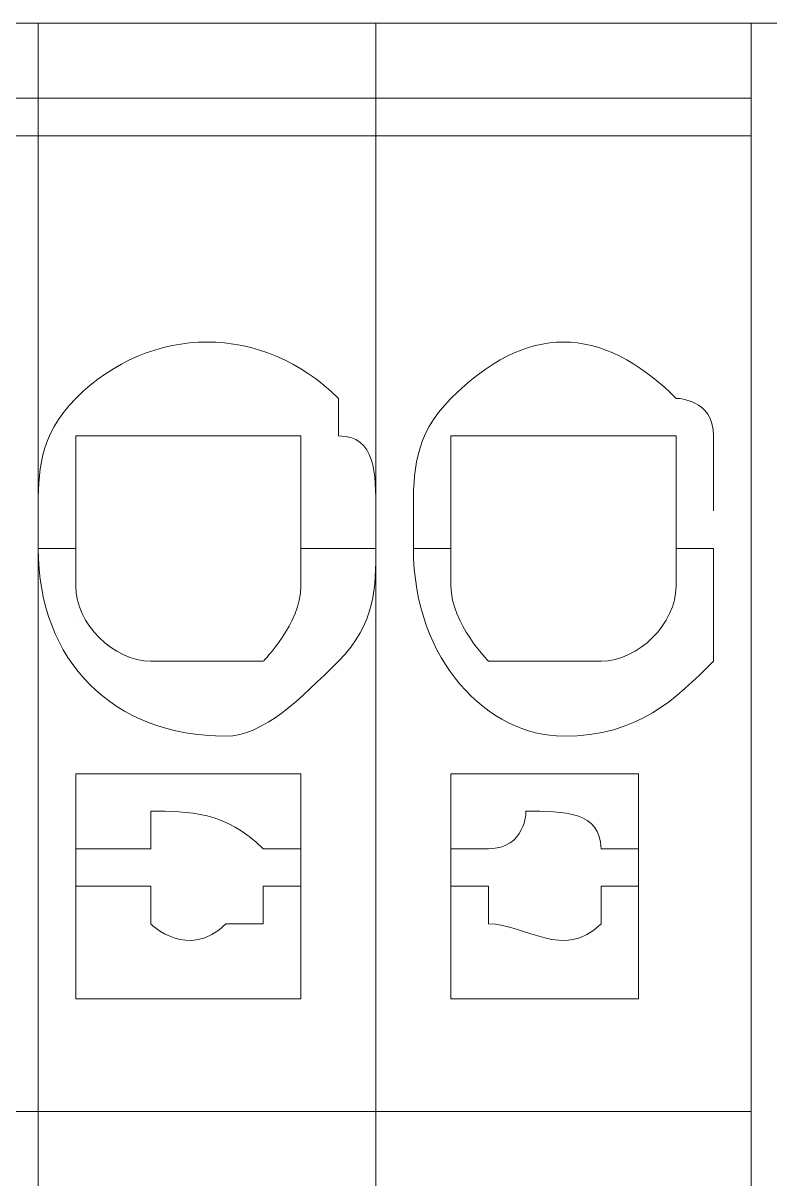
# Model space of a CAD drawing. Header units: millimetres. Extents: x 1004 to 59588, y 686 to 38112.
# Drawn here: x 28165.81 to 28177.52, y 7803.96 to 7822.08 of the extents above; entities that cross this region are included whole.
import ezdxf

# ---------------------------------------------------------------- set-up
doc = ezdxf.new("R2010")
doc.units = ezdxf.units.MM
doc.layers.add('PDF10_Geometry', color=7, linetype='Continuous')

msp = doc.modelspace()

# ---------------------------------------------------------------- linework, layer by layer
at = {"layer": 'PDF10_Geometry', "lineweight": 0}
for points in [[(28154.281, 7768.549), (28160.164, 7768.549), (28166.046, 7768.549), (28171.34, 7768.549), (28177.222, 7768.549), (28177.811, 7768.549), (28177.811, 7822.078), (28177.811, 7769.137), (28186.634, 7769.137), (28186.634, 7822.078), (28177.811, 7822.078), (28177.222, 7822.078), (28171.34, 7822.078), (28166.046, 7822.078), (28160.164, 7822.078), (28154.281, 7822.078)], [(28177.222, 7822.078), (28177.222, 7768.549)], [(28154.281, 7820.901), (28160.164, 7820.901), (28166.046, 7820.901), (28171.34, 7820.901), (28177.222, 7820.901)], [(28154.281, 7820.313), (28160.164, 7820.313), (28166.046, 7820.313), (28171.34, 7820.313), (28177.222, 7820.313)], [(28166.634, 7816.196), (28166.634, 7816.196)], [(28172.517, 7816.196), (28172.517, 7816.196)], [(28166.634, 7813.254), (28166.634, 7815.607), (28170.164, 7815.607), (28170.164, 7813.843)], [(28172.517, 7813.254), (28172.517, 7815.607), (28176.046, 7815.607), (28176.046, 7813.843)], [(28166.046, 7814.431), (28166.046, 7813.843), (28166.634, 7813.843)], [(28171.928, 7814.431), (28171.928, 7813.843), (28172.517, 7813.843)], [(28170.164, 7813.254), (28170.164, 7813.843), (28171.34, 7813.843)], [(28176.046, 7813.254), (28176.046, 7813.843), (28176.634, 7813.843)], [(28166.634, 7812.666), (28166.634, 7812.666)], [(28172.517, 7812.666), (28172.517, 7812.666)], [(28167.811, 7812.078), (28169.575, 7812.078)], [(28167.811, 7812.078), (28167.811, 7812.078)], [(28173.105, 7812.078), (28174.869, 7812.078)], [(28173.105, 7812.078), (28173.105, 7812.078)], [(28166.634, 7809.137), (28167.811, 7809.137), (28167.811, 7809.725)], [(28167.811, 7809.137), (28167.811, 7809.137)], [(28167.811, 7809.137), (28167.811, 7809.137)], [(28167.811, 7809.137), (28167.811, 7809.137)], [(28167.811, 7809.137), (28167.811, 7809.137)], [(28167.811, 7809.137), (28167.811, 7809.137)], [(28167.811, 7809.137), (28167.811, 7809.137)], [(28167.811, 7809.137), (28167.811, 7809.137)], [(28167.811, 7809.137), (28167.811, 7809.137)], [(28167.811, 7809.137), (28167.811, 7809.137)], [(28167.811, 7809.137), (28167.811, 7809.137)], [(28167.811, 7809.137), (28167.811, 7809.137)], [(28167.811, 7809.137), (28167.811, 7809.137)], [(28167.811, 7809.137), (28167.811, 7809.137)], [(28167.811, 7809.137), (28167.811, 7809.137)], [(28167.811, 7809.137), (28167.811, 7809.137)], [(28167.811, 7809.137), (28167.811, 7809.137)], [(28167.811, 7809.137), (28167.811, 7809.137)], [(28167.811, 7809.137), (28167.811, 7809.137)], [(28167.811, 7809.137), (28167.811, 7809.137)], [(28167.811, 7809.137), (28167.811, 7809.137)], [(28167.811, 7809.137), (28167.811, 7809.137)], [(28167.811, 7809.137), (28167.811, 7809.137)], [(28167.811, 7809.137), (28167.811, 7809.137)], [(28167.811, 7809.137), (28167.811, 7809.137)], [(28167.811, 7809.137), (28167.811, 7809.137)], [(28167.811, 7809.137), (28167.811, 7809.137)], [(28167.811, 7809.137), (28167.811, 7809.137)], [(28167.811, 7809.137), (28167.811, 7809.137)], [(28167.811, 7809.137), (28167.811, 7809.137)], [(28167.811, 7809.137), (28167.811, 7809.137)], [(28167.811, 7809.137), (28167.811, 7809.137)], [(28167.811, 7809.137), (28167.811, 7809.137)], [(28167.811, 7809.137), (28167.811, 7809.137)], [(28167.811, 7809.137), (28167.811, 7809.137)], [(28167.811, 7809.137), (28167.811, 7809.137)], [(28167.811, 7809.137), (28167.811, 7809.137)], [(28167.811, 7809.137), (28167.811, 7809.137)], [(28167.811, 7809.137), (28167.811, 7809.137)], [(28167.811, 7809.137), (28167.811, 7809.137)], [(28167.811, 7809.137), (28167.811, 7809.137)], [(28167.811, 7809.137), (28167.811, 7809.137)], [(28167.811, 7809.137), (28167.811, 7809.137)], [(28167.811, 7809.137), (28167.811, 7809.137)], [(28167.811, 7809.137), (28167.811, 7809.137)], [(28167.811, 7809.137), (28167.811, 7809.137)], [(28167.811, 7809.137), (28167.811, 7809.137)], [(28167.811, 7809.137), (28167.811, 7809.137)], [(28167.811, 7809.137), (28167.811, 7809.137)], [(28167.811, 7809.137), (28167.811, 7809.137)], [(28167.811, 7809.137), (28167.811, 7809.137)], [(28167.811, 7809.137), (28167.811, 7809.137)], [(28167.811, 7809.137), (28167.811, 7809.137)], [(28167.811, 7809.137), (28167.811, 7809.137)], [(28167.811, 7809.137), (28167.811, 7809.137)], [(28167.811, 7809.137), (28167.811, 7809.137)], [(28167.811, 7809.137), (28167.811, 7809.137)], [(28167.811, 7809.137), (28167.811, 7809.137)], [(28167.811, 7809.137), (28167.811, 7809.137)], [(28167.811, 7809.137), (28167.811, 7809.137)], [(28167.811, 7809.137), (28167.811, 7809.137)], [(28167.811, 7809.137), (28167.811, 7809.137)], [(28167.811, 7809.137), (28167.811, 7809.137)], [(28167.811, 7809.137), (28167.811, 7809.137)], [(28167.811, 7809.137), (28167.811, 7809.137)], [(28167.811, 7809.137), (28167.811, 7809.137)], [(28167.811, 7809.137), (28167.811, 7809.137)], [(28167.811, 7809.137), (28167.811, 7809.137)], [(28167.811, 7809.137), (28167.811, 7809.137)], [(28167.811, 7809.137), (28167.811, 7809.137)], [(28167.811, 7809.137), (28167.811, 7809.137)], [(28167.811, 7809.137), (28167.811, 7809.137)], [(28167.811, 7809.137), (28167.811, 7809.137)], [(28167.811, 7809.137), (28167.811, 7809.137)], [(28167.811, 7809.137), (28167.811, 7809.137)], [(28167.811, 7809.137), (28167.811, 7809.137)], [(28167.811, 7809.137), (28167.811, 7809.137)], [(28167.811, 7809.137), (28167.811, 7809.137)], [(28167.811, 7809.137), (28167.811, 7809.137)], [(28167.811, 7809.137), (28167.811, 7809.137)], [(28167.811, 7809.137), (28167.811, 7809.137)], [(28169.575, 7809.137), (28170.164, 7809.137)], [(28169.575, 7809.137), (28169.575, 7809.137)], [(28169.575, 7809.137), (28169.575, 7809.137)], [(28169.575, 7809.137), (28169.575, 7809.137)], [(28169.575, 7809.137), (28169.575, 7809.137)], [(28169.575, 7809.137), (28169.575, 7809.137)], [(28169.575, 7809.137), (28169.575, 7809.137)], [(28169.575, 7809.137), (28169.575, 7809.137)], [(28169.575, 7809.137), (28169.575, 7809.137)], [(28169.575, 7809.137), (28169.575, 7809.137)], [(28169.575, 7809.137), (28169.575, 7809.137)], [(28169.575, 7809.137), (28169.575, 7809.137)], [(28169.575, 7809.137), (28169.575, 7809.137)], [(28169.575, 7809.137), (28169.575, 7809.137)], [(28169.575, 7809.137), (28169.575, 7809.137)], [(28169.575, 7809.137), (28169.575, 7809.137)], [(28169.575, 7809.137), (28169.575, 7809.137)], [(28169.575, 7809.137), (28169.575, 7809.137)], [(28169.575, 7809.137), (28169.575, 7809.137)], [(28169.575, 7809.137), (28169.575, 7809.137)], [(28169.575, 7809.137), (28169.575, 7809.137)], [(28169.575, 7809.137), (28169.575, 7809.137)], [(28169.575, 7809.137), (28169.575, 7809.137)], [(28169.575, 7809.137), (28169.575, 7809.137)], [(28169.575, 7809.137), (28169.575, 7809.137)], [(28169.575, 7809.137), (28169.575, 7809.137)], [(28169.575, 7809.137), (28169.575, 7809.137)], [(28169.575, 7809.137), (28169.575, 7809.137)], [(28169.575, 7809.137), (28169.575, 7809.137)], [(28169.575, 7809.137), (28169.575, 7809.137)], [(28169.575, 7809.137), (28169.575, 7809.137)], [(28169.575, 7809.137), (28169.575, 7809.137)], [(28169.575, 7809.137), (28169.575, 7809.137)], [(28169.575, 7809.137), (28169.575, 7809.137)], [(28169.575, 7809.137), (28169.575, 7809.137)], [(28169.575, 7809.137), (28169.575, 7809.137)], [(28169.575, 7809.137), (28169.575, 7809.137)], [(28169.575, 7809.137), (28169.575, 7809.137)], [(28169.575, 7809.137), (28169.575, 7809.137)], [(28169.575, 7809.137), (28169.575, 7809.137)], [(28169.575, 7809.137), (28169.575, 7809.137)], [(28169.575, 7809.137), (28169.575, 7809.137)], [(28169.575, 7809.137), (28169.575, 7809.137)], [(28169.575, 7809.137), (28169.575, 7809.137)], [(28169.575, 7809.137), (28169.575, 7809.137)], [(28169.575, 7809.137), (28169.575, 7809.137)], [(28169.575, 7809.137), (28169.575, 7809.137)], [(28169.575, 7809.137), (28169.575, 7809.137)], [(28169.575, 7809.137), (28169.575, 7809.137)], [(28169.575, 7809.137), (28169.575, 7809.137)], [(28169.575, 7809.137), (28169.575, 7809.137)], [(28169.575, 7809.137), (28169.575, 7809.137)], [(28169.575, 7809.137), (28169.575, 7809.137)], [(28169.575, 7809.137), (28169.575, 7809.137)], [(28169.575, 7809.137), (28169.575, 7809.137)], [(28169.575, 7809.137), (28169.575, 7809.137)], [(28169.575, 7809.137), (28169.575, 7809.137)], [(28169.575, 7809.137), (28169.575, 7809.137)], [(28169.575, 7809.137), (28169.575, 7809.137)], [(28169.575, 7809.137), (28169.575, 7809.137)], [(28169.575, 7809.137), (28169.575, 7809.137)], [(28169.575, 7809.137), (28169.575, 7809.137)], [(28169.575, 7809.137), (28169.575, 7809.137)], [(28169.575, 7809.137), (28169.575, 7809.137)], [(28169.575, 7809.137), (28169.575, 7809.137)], [(28169.575, 7809.137), (28169.575, 7809.137)], [(28169.575, 7809.137), (28169.575, 7809.137)], [(28169.575, 7809.137), (28169.575, 7809.137)], [(28169.575, 7809.137), (28169.575, 7809.137)], [(28169.575, 7809.137), (28169.575, 7809.137)], [(28169.575, 7809.137), (28169.575, 7809.137)], [(28169.575, 7809.137), (28169.575, 7809.137)], [(28169.575, 7809.137), (28169.575, 7809.137)], [(28169.575, 7809.137), (28169.575, 7809.137)], [(28169.575, 7809.137), (28169.575, 7809.137)], [(28169.575, 7809.137), (28169.575, 7809.137)], [(28169.575, 7809.137), (28169.575, 7809.137)], [(28169.575, 7809.137), (28169.575, 7809.137)], [(28169.575, 7809.137), (28169.575, 7809.137)], [(28169.575, 7809.137), (28169.575, 7809.137)], [(28169.575, 7809.137), (28169.575, 7809.137)], [(28172.517, 7809.137), (28173.105, 7809.137)], [(28173.105, 7809.137), (28173.105, 7809.137)], [(28173.105, 7809.137), (28173.105, 7809.137)], [(28173.105, 7809.137), (28173.105, 7809.137)], [(28173.105, 7809.137), (28173.105, 7809.137)], [(28173.105, 7809.137), (28173.105, 7809.137)], [(28173.105, 7809.137), (28173.105, 7809.137)], [(28173.105, 7809.137), (28173.105, 7809.137)], [(28173.105, 7809.137), (28173.105, 7809.137)], [(28173.105, 7809.137), (28173.105, 7809.137)], [(28173.105, 7809.137), (28173.105, 7809.137)], [(28173.105, 7809.137), (28173.105, 7809.137)], [(28173.105, 7809.137), (28173.105, 7809.137)], [(28173.105, 7809.137), (28173.105, 7809.137)], [(28173.105, 7809.137), (28173.105, 7809.137)], [(28173.105, 7809.137), (28173.105, 7809.137)], [(28173.105, 7809.137), (28173.105, 7809.137)], [(28173.105, 7809.137), (28173.105, 7809.137)], [(28173.105, 7809.137), (28173.105, 7809.137)], [(28173.105, 7809.137), (28173.105, 7809.137)], [(28173.105, 7809.137), (28173.105, 7809.137)], [(28173.105, 7809.137), (28173.105, 7809.137)], [(28173.105, 7809.137), (28173.105, 7809.137)], [(28173.105, 7809.137), (28173.105, 7809.137)], [(28173.105, 7809.137), (28173.105, 7809.137)], [(28173.105, 7809.137), (28173.105, 7809.137)], [(28173.105, 7809.137), (28173.105, 7809.137)], [(28173.105, 7809.137), (28173.105, 7809.137)], [(28173.105, 7809.137), (28173.105, 7809.137)], [(28173.105, 7809.137), (28173.105, 7809.137)], [(28173.105, 7809.137), (28173.105, 7809.137)], [(28173.105, 7809.137), (28173.105, 7809.137)], [(28173.105, 7809.137), (28173.105, 7809.137)], [(28173.105, 7809.137), (28173.105, 7809.137)], [(28173.105, 7809.137), (28173.105, 7809.137)], [(28173.105, 7809.137), (28173.105, 7809.137)], [(28173.105, 7809.137), (28173.105, 7809.137)], [(28173.105, 7809.137), (28173.105, 7809.137)], [(28173.105, 7809.137), (28173.105, 7809.137)], [(28173.105, 7809.137), (28173.105, 7809.137)], [(28173.105, 7809.137), (28173.105, 7809.137)], [(28173.105, 7809.137), (28173.105, 7809.137)], [(28173.105, 7809.137), (28173.105, 7809.137)], [(28173.105, 7809.137), (28173.105, 7809.137)], [(28173.105, 7809.137), (28173.105, 7809.137)], [(28173.105, 7809.137), (28173.105, 7809.137)], [(28173.105, 7809.137), (28173.105, 7809.137)], [(28173.105, 7809.137), (28173.105, 7809.137)], [(28173.105, 7809.137), (28173.105, 7809.137)], [(28173.105, 7809.137), (28173.105, 7809.137)], [(28173.105, 7809.137), (28173.105, 7809.137)], [(28173.105, 7809.137), (28173.105, 7809.137)], [(28173.105, 7809.137), (28173.105, 7809.137)], [(28173.105, 7809.137), (28173.105, 7809.137)], [(28173.105, 7809.137), (28173.105, 7809.137)], [(28173.105, 7809.137), (28173.105, 7809.137)], [(28173.105, 7809.137), (28173.105, 7809.137)], [(28173.105, 7809.137), (28173.105, 7809.137)], [(28173.105, 7809.137), (28173.105, 7809.137)], [(28173.105, 7809.137), (28173.105, 7809.137)], [(28173.105, 7809.137), (28173.105, 7809.137)], [(28173.105, 7809.137), (28173.105, 7809.137)], [(28173.105, 7809.137), (28173.105, 7809.137)], [(28173.105, 7809.137), (28173.105, 7809.137)], [(28173.105, 7809.137), (28173.105, 7809.137)], [(28173.105, 7809.137), (28173.105, 7809.137)], [(28173.105, 7809.137), (28173.105, 7809.137)], [(28173.105, 7809.137), (28173.105, 7809.137)], [(28173.105, 7809.137), (28173.105, 7809.137)], [(28173.105, 7809.137), (28173.105, 7809.137)], [(28173.105, 7809.137), (28173.105, 7809.137)], [(28173.105, 7809.137), (28173.105, 7809.137)], [(28173.105, 7809.137), (28173.105, 7809.137)], [(28173.105, 7809.137), (28173.105, 7809.137)], [(28173.105, 7809.137), (28173.105, 7809.137)], [(28173.105, 7809.137), (28173.105, 7809.137)], [(28173.105, 7809.137), (28173.105, 7809.137)], [(28173.105, 7809.137), (28173.105, 7809.137)], [(28173.105, 7809.137), (28173.105, 7809.137)], [(28173.105, 7809.137), (28173.105, 7809.137)], [(28173.105, 7809.137), (28173.105, 7809.137)], [(28174.869, 7809.137), (28175.458, 7809.137)], [(28174.869, 7809.137), (28174.869, 7809.137)], [(28174.869, 7809.137), (28174.869, 7809.137)], [(28174.869, 7809.137), (28174.869, 7809.137)], [(28174.869, 7809.137), (28174.869, 7809.137)], [(28174.869, 7809.137), (28174.869, 7809.137)], [(28174.869, 7809.137), (28174.869, 7809.137)], [(28174.869, 7809.137), (28174.869, 7809.137)], [(28174.869, 7809.137), (28174.869, 7809.137)], [(28174.869, 7809.137), (28174.869, 7809.137)], [(28174.869, 7809.137), (28174.869, 7809.137)], [(28174.869, 7809.137), (28174.869, 7809.137)], [(28174.869, 7809.137), (28174.869, 7809.137)], [(28174.869, 7809.137), (28174.869, 7809.137)], [(28174.869, 7809.137), (28174.869, 7809.137)], [(28174.869, 7809.137), (28174.869, 7809.137)], [(28174.869, 7809.137), (28174.869, 7809.137)], [(28174.869, 7809.137), (28174.869, 7809.137)], [(28174.869, 7809.137), (28174.869, 7809.137)], [(28174.869, 7809.137), (28174.869, 7809.137)], [(28174.869, 7809.137), (28174.869, 7809.137)], [(28174.869, 7809.137), (28174.869, 7809.137)], [(28174.869, 7809.137), (28174.869, 7809.137)], [(28174.869, 7809.137), (28174.869, 7809.137)], [(28174.869, 7809.137), (28174.869, 7809.137)], [(28174.869, 7809.137), (28174.869, 7809.137)], [(28174.869, 7809.137), (28174.869, 7809.137)], [(28174.869, 7809.137), (28174.869, 7809.137)], [(28174.869, 7809.137), (28174.869, 7809.137)], [(28174.869, 7809.137), (28174.869, 7809.137)], [(28174.869, 7809.137), (28174.869, 7809.137)], [(28174.869, 7809.137), (28174.869, 7809.137)], [(28174.869, 7809.137), (28174.869, 7809.137)], [(28174.869, 7809.137), (28174.869, 7809.137)], [(28174.869, 7809.137), (28174.869, 7809.137)], [(28174.869, 7809.137), (28174.869, 7809.137)], [(28174.869, 7809.137), (28174.869, 7809.137)], [(28174.869, 7809.137), (28174.869, 7809.137)], [(28174.869, 7809.137), (28174.869, 7809.137)], [(28174.869, 7809.137), (28174.869, 7809.137)], [(28174.869, 7809.137), (28174.869, 7809.137)], [(28174.869, 7809.137), (28174.869, 7809.137)], [(28174.869, 7809.137), (28174.869, 7809.137)], [(28174.869, 7809.137), (28174.869, 7809.137)], [(28174.869, 7809.137), (28174.869, 7809.137)], [(28174.869, 7809.137), (28174.869, 7809.137)], [(28174.869, 7809.137), (28174.869, 7809.137)], [(28174.869, 7809.137), (28174.869, 7809.137)], [(28174.869, 7809.137), (28174.869, 7809.137)], [(28174.869, 7809.137), (28174.869, 7809.137)], [(28174.869, 7809.137), (28174.869, 7809.137)], [(28174.869, 7809.137), (28174.869, 7809.137)], [(28174.869, 7809.137), (28174.869, 7809.137)], [(28174.869, 7809.137), (28174.869, 7809.137)], [(28174.869, 7809.137), (28174.869, 7809.137)], [(28174.869, 7809.137), (28174.869, 7809.137)], [(28174.869, 7809.137), (28174.869, 7809.137)], [(28174.869, 7809.137), (28174.869, 7809.137)], [(28174.869, 7809.137), (28174.869, 7809.137)], [(28174.869, 7809.137), (28174.869, 7809.137)], [(28174.869, 7809.137), (28174.869, 7809.137)], [(28174.869, 7809.137), (28174.869, 7809.137)], [(28174.869, 7809.137), (28174.869, 7809.137)], [(28174.869, 7809.137), (28174.869, 7809.137)], [(28174.869, 7809.137), (28174.869, 7809.137)], [(28174.869, 7809.137), (28174.869, 7809.137)], [(28174.869, 7809.137), (28174.869, 7809.137)], [(28174.869, 7809.137), (28174.869, 7809.137)], [(28174.869, 7809.137), (28174.869, 7809.137)], [(28174.869, 7809.137), (28174.869, 7809.137)], [(28174.869, 7809.137), (28174.869, 7809.137)], [(28174.869, 7809.137), (28174.869, 7809.137)], [(28174.869, 7809.137), (28174.869, 7809.137)], [(28174.869, 7809.137), (28174.869, 7809.137)], [(28174.869, 7809.137), (28174.869, 7809.137)], [(28174.869, 7809.137), (28174.869, 7809.137)], [(28174.869, 7809.137), (28174.869, 7809.137)], [(28174.869, 7809.137), (28174.869, 7809.137)], [(28174.869, 7809.137), (28174.869, 7809.137)], [(28174.869, 7809.137), (28174.869, 7809.137)], [(28174.869, 7809.137), (28174.869, 7809.137)], [(28167.811, 7808.549), (28167.811, 7807.96)], [(28167.811, 7808.549), (28167.811, 7808.549)], [(28167.811, 7808.549), (28167.811, 7808.549)], [(28167.811, 7808.549), (28167.811, 7808.549)], [(28167.811, 7808.549), (28167.811, 7808.549)], [(28167.811, 7808.549), (28167.811, 7808.549)], [(28167.811, 7808.549), (28167.811, 7808.549)], [(28167.811, 7808.549), (28167.811, 7808.549)], [(28167.811, 7808.549), (28167.811, 7808.549)], [(28167.811, 7808.549), (28167.811, 7808.549)], [(28167.811, 7808.549), (28167.811, 7808.549)], [(28167.811, 7808.549), (28167.811, 7808.549)], [(28167.811, 7808.549), (28167.811, 7808.549)], [(28167.811, 7808.549), (28167.811, 7808.549)], [(28167.811, 7808.549), (28167.811, 7808.549)], [(28167.811, 7808.549), (28167.811, 7808.549)], [(28167.811, 7808.549), (28167.811, 7808.549)], [(28167.811, 7808.549), (28167.811, 7808.549)], [(28167.811, 7808.549), (28167.811, 7808.549)], [(28167.811, 7808.549), (28167.811, 7808.549)], [(28167.811, 7808.549), (28167.811, 7808.549)], [(28167.811, 7808.549), (28167.811, 7808.549)], [(28167.811, 7808.549), (28167.811, 7808.549)], [(28167.811, 7808.549), (28167.811, 7808.549)], [(28167.811, 7808.549), (28167.811, 7808.549)], [(28167.811, 7808.549), (28167.811, 7808.549)], [(28167.811, 7808.549), (28167.811, 7808.549)], [(28167.811, 7808.549), (28167.811, 7808.549)], [(28167.811, 7808.549), (28167.811, 7808.549)], [(28167.811, 7808.549), (28167.811, 7808.549)], [(28167.811, 7808.549), (28167.811, 7808.549)], [(28167.811, 7808.549), (28167.811, 7808.549)], [(28167.811, 7808.549), (28167.811, 7808.549)], [(28167.811, 7808.549), (28167.811, 7808.549)], [(28167.811, 7808.549), (28167.811, 7808.549)], [(28167.811, 7808.549), (28167.811, 7808.549)], [(28167.811, 7808.549), (28167.811, 7808.549)], [(28167.811, 7808.549), (28167.811, 7808.549)], [(28167.811, 7808.549), (28167.811, 7808.549)], [(28167.811, 7808.549), (28167.811, 7808.549)], [(28167.811, 7808.549), (28167.811, 7808.549)], [(28167.811, 7808.549), (28167.811, 7808.549)], [(28167.811, 7808.549), (28167.811, 7808.549)], [(28167.811, 7808.549), (28167.811, 7808.549)], [(28167.811, 7808.549), (28167.811, 7808.549)], [(28167.811, 7808.549), (28167.811, 7808.549)], [(28167.811, 7808.549), (28167.811, 7808.549)], [(28167.811, 7808.549), (28167.811, 7808.549)], [(28167.811, 7808.549), (28167.811, 7808.549)], [(28167.811, 7808.549), (28167.811, 7808.549)], [(28167.811, 7808.549), (28167.811, 7808.549)], [(28167.811, 7808.549), (28167.811, 7808.549)], [(28167.811, 7808.549), (28167.811, 7808.549)], [(28167.811, 7808.549), (28167.811, 7808.549)], [(28167.811, 7808.549), (28167.811, 7808.549)], [(28167.811, 7808.549), (28167.811, 7808.549)], [(28167.811, 7808.549), (28167.811, 7808.549)], [(28167.811, 7808.549), (28167.811, 7808.549)], [(28167.811, 7808.549), (28167.811, 7808.549)], [(28167.811, 7808.549), (28167.811, 7808.549)], [(28167.811, 7808.549), (28167.811, 7808.549)], [(28167.811, 7808.549), (28167.811, 7808.549)], [(28167.811, 7808.549), (28167.811, 7808.549)], [(28167.811, 7808.549), (28167.811, 7808.549)], [(28169.575, 7808.549), (28169.575, 7808.549)], [(28169.575, 7807.96), (28169.575, 7808.549), (28170.164, 7808.549)], [(28169.575, 7808.549), (28169.575, 7808.549)], [(28169.575, 7808.549), (28169.575, 7808.549)], [(28169.575, 7808.549), (28169.575, 7808.549)], [(28169.575, 7808.549), (28169.575, 7808.549)], [(28169.575, 7808.549), (28169.575, 7808.549)], [(28169.575, 7808.549), (28169.575, 7808.549)], [(28169.575, 7808.549), (28169.575, 7808.549)], [(28169.575, 7808.549), (28169.575, 7808.549)], [(28169.575, 7808.549), (28169.575, 7808.549)], [(28169.575, 7808.549), (28169.575, 7808.549)], [(28169.575, 7808.549), (28169.575, 7808.549)], [(28169.575, 7808.549), (28169.575, 7808.549)], [(28169.575, 7808.549), (28169.575, 7808.549)], [(28169.575, 7808.549), (28169.575, 7808.549)], [(28169.575, 7808.549), (28169.575, 7808.549)], [(28169.575, 7808.549), (28169.575, 7808.549)], [(28169.575, 7808.549), (28169.575, 7808.549)], [(28169.575, 7808.549), (28169.575, 7808.549)], [(28169.575, 7808.549), (28169.575, 7808.549)], [(28169.575, 7808.549), (28169.575, 7808.549)], [(28169.575, 7808.549), (28169.575, 7808.549)], [(28169.575, 7808.549), (28169.575, 7808.549)], [(28169.575, 7808.549), (28169.575, 7808.549)], [(28169.575, 7808.549), (28169.575, 7808.549)], [(28169.575, 7808.549), (28169.575, 7808.549)], [(28169.575, 7808.549), (28169.575, 7808.549)], [(28169.575, 7808.549), (28169.575, 7808.549)], [(28169.575, 7808.549), (28169.575, 7808.549)], [(28169.575, 7808.549), (28169.575, 7808.549)], [(28169.575, 7808.549), (28169.575, 7808.549)], [(28169.575, 7808.549), (28169.575, 7808.549)], [(28169.575, 7808.549), (28169.575, 7808.549)], [(28169.575, 7808.549), (28169.575, 7808.549)], [(28169.575, 7808.549), (28169.575, 7808.549)], [(28169.575, 7808.549), (28169.575, 7808.549)], [(28169.575, 7808.549), (28169.575, 7808.549)], [(28169.575, 7808.549), (28169.575, 7808.549)], [(28169.575, 7808.549), (28169.575, 7808.549)], [(28169.575, 7808.549), (28169.575, 7808.549)], [(28169.575, 7808.549), (28169.575, 7808.549)], [(28169.575, 7808.549), (28169.575, 7808.549)], [(28169.575, 7808.549), (28169.575, 7808.549)], [(28169.575, 7808.549), (28169.575, 7808.549)], [(28169.575, 7808.549), (28169.575, 7808.549)], [(28169.575, 7808.549), (28169.575, 7808.549)], [(28169.575, 7808.549), (28169.575, 7808.549)], [(28169.575, 7808.549), (28169.575, 7808.549)], [(28169.575, 7808.549), (28169.575, 7808.549)], [(28169.575, 7808.549), (28169.575, 7808.549)], [(28169.575, 7808.549), (28169.575, 7808.549)], [(28169.575, 7808.549), (28169.575, 7808.549)], [(28169.575, 7808.549), (28169.575, 7808.549)], [(28169.575, 7808.549), (28169.575, 7808.549)], [(28169.575, 7808.549), (28169.575, 7808.549)], [(28169.575, 7808.549), (28169.575, 7808.549)], [(28169.575, 7808.549), (28169.575, 7808.549)], [(28169.575, 7808.549), (28169.575, 7808.549)], [(28169.575, 7808.549), (28169.575, 7808.549)], [(28169.575, 7808.549), (28169.575, 7808.549)], [(28169.575, 7808.549), (28169.575, 7808.549)], [(28169.575, 7808.549), (28169.575, 7808.549)], [(28169.575, 7808.549), (28169.575, 7808.549)], [(28169.575, 7808.549), (28169.575, 7808.549)], [(28169.575, 7808.549), (28169.575, 7808.549)], [(28173.105, 7808.549), (28173.105, 7807.96)], [(28173.105, 7808.549), (28173.105, 7808.549)], [(28173.105, 7808.549), (28173.105, 7808.549)], [(28173.105, 7808.549), (28173.105, 7808.549)], [(28173.105, 7808.549), (28173.105, 7808.549)], [(28173.105, 7808.549), (28173.105, 7808.549)], [(28173.105, 7808.549), (28173.105, 7808.549)], [(28173.105, 7808.549), (28173.105, 7808.549)], [(28173.105, 7808.549), (28173.105, 7808.549)], [(28173.105, 7808.549), (28173.105, 7808.549)], [(28173.105, 7808.549), (28173.105, 7808.549)], [(28173.105, 7808.549), (28173.105, 7808.549)], [(28173.105, 7808.549), (28173.105, 7808.549)], [(28173.105, 7808.549), (28173.105, 7808.549)], [(28173.105, 7808.549), (28173.105, 7808.549)], [(28173.105, 7808.549), (28173.105, 7808.549)], [(28173.105, 7808.549), (28173.105, 7808.549)], [(28173.105, 7808.549), (28173.105, 7808.549)], [(28173.105, 7808.549), (28173.105, 7808.549)], [(28173.105, 7808.549), (28173.105, 7808.549)], [(28173.105, 7808.549), (28173.105, 7808.549)], [(28173.105, 7808.549), (28173.105, 7808.549)], [(28173.105, 7808.549), (28173.105, 7808.549)], [(28173.105, 7808.549), (28173.105, 7808.549)], [(28173.105, 7808.549), (28173.105, 7808.549)], [(28173.105, 7808.549), (28173.105, 7808.549)], [(28173.105, 7808.549), (28173.105, 7808.549)], [(28173.105, 7808.549), (28173.105, 7808.549)], [(28173.105, 7808.549), (28173.105, 7808.549)], [(28173.105, 7808.549), (28173.105, 7808.549)], [(28173.105, 7808.549), (28173.105, 7808.549)], [(28173.105, 7808.549), (28173.105, 7808.549)], [(28173.105, 7808.549), (28173.105, 7808.549)], [(28173.105, 7808.549), (28173.105, 7808.549)], [(28173.105, 7808.549), (28173.105, 7808.549)], [(28173.105, 7808.549), (28173.105, 7808.549)], [(28173.105, 7808.549), (28173.105, 7808.549)], [(28173.105, 7808.549), (28173.105, 7808.549)], [(28173.105, 7808.549), (28173.105, 7808.549)], [(28173.105, 7808.549), (28173.105, 7808.549)], [(28173.105, 7808.549), (28173.105, 7808.549)], [(28173.105, 7808.549), (28173.105, 7808.549)], [(28173.105, 7808.549), (28173.105, 7808.549)], [(28173.105, 7808.549), (28173.105, 7808.549)], [(28173.105, 7808.549), (28173.105, 7808.549)], [(28173.105, 7808.549), (28173.105, 7808.549)], [(28173.105, 7808.549), (28173.105, 7808.549)], [(28173.105, 7808.549), (28173.105, 7808.549)], [(28173.105, 7808.549), (28173.105, 7808.549)], [(28173.105, 7808.549), (28173.105, 7808.549)], [(28173.105, 7808.549), (28173.105, 7808.549)], [(28173.105, 7808.549), (28173.105, 7808.549)], [(28173.105, 7808.549), (28173.105, 7808.549)], [(28173.105, 7808.549), (28173.105, 7808.549)], [(28173.105, 7808.549), (28173.105, 7808.549)], [(28173.105, 7808.549), (28173.105, 7808.549)], [(28173.105, 7808.549), (28173.105, 7808.549)], [(28173.105, 7808.549), (28173.105, 7808.549)], [(28173.105, 7808.549), (28173.105, 7808.549)], [(28173.105, 7808.549), (28173.105, 7808.549)], [(28173.105, 7808.549), (28173.105, 7808.549)], [(28173.105, 7808.549), (28173.105, 7808.549)], [(28173.105, 7808.549), (28173.105, 7808.549)], [(28173.105, 7808.549), (28173.105, 7808.549)], [(28174.869, 7808.549), (28174.869, 7807.96)], [(28174.869, 7808.549), (28174.869, 7808.549)], [(28174.869, 7808.549), (28174.869, 7808.549)], [(28174.869, 7808.549), (28174.869, 7808.549)], [(28174.869, 7808.549), (28174.869, 7808.549)], [(28174.869, 7808.549), (28174.869, 7808.549)], [(28174.869, 7808.549), (28174.869, 7808.549)], [(28174.869, 7808.549), (28174.869, 7808.549)], [(28174.869, 7808.549), (28174.869, 7808.549)], [(28174.869, 7808.549), (28174.869, 7808.549)], [(28174.869, 7808.549), (28174.869, 7808.549)], [(28174.869, 7808.549), (28174.869, 7808.549)], [(28174.869, 7808.549), (28174.869, 7808.549)], [(28174.869, 7808.549), (28174.869, 7808.549)], [(28174.869, 7808.549), (28174.869, 7808.549)], [(28174.869, 7808.549), (28174.869, 7808.549)], [(28174.869, 7808.549), (28174.869, 7808.549)], [(28174.869, 7808.549), (28174.869, 7808.549)], [(28174.869, 7808.549), (28174.869, 7808.549)], [(28174.869, 7808.549), (28174.869, 7808.549)], [(28174.869, 7808.549), (28174.869, 7808.549)], [(28174.869, 7808.549), (28174.869, 7808.549)], [(28174.869, 7808.549), (28174.869, 7808.549)], [(28174.869, 7808.549), (28174.869, 7808.549)], [(28174.869, 7808.549), (28174.869, 7808.549)], [(28174.869, 7808.549), (28174.869, 7808.549)], [(28174.869, 7808.549), (28174.869, 7808.549)], [(28174.869, 7808.549), (28174.869, 7808.549)], [(28174.869, 7808.549), (28174.869, 7808.549)], [(28174.869, 7808.549), (28174.869, 7808.549)], [(28174.869, 7808.549), (28174.869, 7808.549)], [(28174.869, 7808.549), (28174.869, 7808.549)], [(28174.869, 7808.549), (28174.869, 7808.549)], [(28174.869, 7808.549), (28174.869, 7808.549)], [(28174.869, 7808.549), (28174.869, 7808.549)], [(28174.869, 7808.549), (28174.869, 7808.549)], [(28174.869, 7808.549), (28174.869, 7808.549)], [(28174.869, 7808.549), (28174.869, 7808.549)], [(28174.869, 7808.549), (28174.869, 7808.549)], [(28174.869, 7808.549), (28174.869, 7808.549)], [(28174.869, 7808.549), (28174.869, 7808.549)], [(28174.869, 7808.549), (28174.869, 7808.549)], [(28174.869, 7808.549), (28174.869, 7808.549)], [(28174.869, 7808.549), (28174.869, 7808.549)], [(28174.869, 7808.549), (28174.869, 7808.549)], [(28174.869, 7808.549), (28174.869, 7808.549)], [(28174.869, 7808.549), (28174.869, 7808.549)], [(28174.869, 7808.549), (28174.869, 7808.549)], [(28174.869, 7808.549), (28174.869, 7808.549)], [(28174.869, 7808.549), (28174.869, 7808.549)], [(28174.869, 7808.549), (28174.869, 7808.549)], [(28174.869, 7808.549), (28174.869, 7808.549)], [(28174.869, 7808.549), (28174.869, 7808.549)], [(28174.869, 7808.549), (28174.869, 7808.549)], [(28174.869, 7808.549), (28174.869, 7808.549)], [(28174.869, 7808.549), (28174.869, 7808.549)], [(28174.869, 7808.549), (28174.869, 7808.549)], [(28174.869, 7808.549), (28174.869, 7808.549)], [(28174.869, 7808.549), (28174.869, 7808.549)], [(28174.869, 7808.549), (28174.869, 7808.549)], [(28174.869, 7808.549), (28174.869, 7808.549)], [(28174.869, 7808.549), (28174.869, 7808.549)], [(28174.869, 7808.549), (28174.869, 7808.549)], [(28174.869, 7808.549), (28174.869, 7808.549)], [(28175.458, 7808.549), (28175.458, 7808.549)], [(28167.811, 7807.96), (28167.811, 7807.96)], [(28167.811, 7807.96), (28167.811, 7807.96)], [(28167.811, 7807.96), (28167.811, 7807.96)], [(28167.811, 7807.96), (28167.811, 7807.96)], [(28167.811, 7807.96), (28167.811, 7807.96)], [(28167.811, 7807.96), (28167.811, 7807.96)], [(28167.811, 7807.96), (28167.811, 7807.96)], [(28167.811, 7807.96), (28167.811, 7807.96)], [(28167.811, 7807.96), (28167.811, 7807.96)], [(28167.811, 7807.96), (28167.811, 7807.96)], [(28167.811, 7807.96), (28167.811, 7807.96)], [(28167.811, 7807.96), (28167.811, 7807.96)], [(28167.811, 7807.96), (28167.811, 7807.96)], [(28167.811, 7807.96), (28167.811, 7807.96)], [(28167.811, 7807.96), (28167.811, 7807.96)], [(28167.811, 7807.96), (28167.811, 7807.96)], [(28169.575, 7807.96), (28169.575, 7807.96)], [(28169.575, 7807.96), (28169.575, 7807.96)], [(28169.575, 7807.96), (28169.575, 7807.96)], [(28169.575, 7807.96), (28169.575, 7807.96)], [(28169.575, 7807.96), (28169.575, 7807.96)], [(28169.575, 7807.96), (28169.575, 7807.96)], [(28169.575, 7807.96), (28169.575, 7807.96)], [(28169.575, 7807.96), (28169.575, 7807.96)], [(28169.575, 7807.96), (28169.575, 7807.96)], [(28169.575, 7807.96), (28169.575, 7807.96)], [(28169.575, 7807.96), (28169.575, 7807.96)], [(28169.575, 7807.96), (28169.575, 7807.96)], [(28169.575, 7807.96), (28169.575, 7807.96)], [(28169.575, 7807.96), (28169.575, 7807.96)], [(28169.575, 7807.96), (28169.575, 7807.96)], [(28169.575, 7807.96), (28169.575, 7807.96)], [(28173.105, 7807.96), (28173.105, 7807.96)], [(28173.105, 7807.96), (28173.105, 7807.96)], [(28173.105, 7807.96), (28173.105, 7807.96)], [(28173.105, 7807.96), (28173.105, 7807.96)], [(28173.105, 7807.96), (28173.105, 7807.96)], [(28173.105, 7807.96), (28173.105, 7807.96)], [(28173.105, 7807.96), (28173.105, 7807.96)], [(28173.105, 7807.96), (28173.105, 7807.96)], [(28173.105, 7807.96), (28173.105, 7807.96)], [(28173.105, 7807.96), (28173.105, 7807.96)], [(28173.105, 7807.96), (28173.105, 7807.96)], [(28173.105, 7807.96), (28173.105, 7807.96)], [(28173.105, 7807.96), (28173.105, 7807.96)], [(28173.105, 7807.96), (28173.105, 7807.96)], [(28173.105, 7807.96), (28173.105, 7807.96)], [(28173.105, 7807.96), (28173.105, 7807.96)], [(28174.869, 7807.96), (28174.869, 7807.96)], [(28174.869, 7807.96), (28174.869, 7807.96)], [(28174.869, 7807.96), (28174.869, 7807.96)], [(28174.869, 7807.96), (28174.869, 7807.96)], [(28174.869, 7807.96), (28174.869, 7807.96)], [(28174.869, 7807.96), (28174.869, 7807.96)], [(28174.869, 7807.96), (28174.869, 7807.96)], [(28174.869, 7807.96), (28174.869, 7807.96)], [(28174.869, 7807.96), (28174.869, 7807.96)], [(28174.869, 7807.96), (28174.869, 7807.96)], [(28174.869, 7807.96), (28174.869, 7807.96)], [(28174.869, 7807.96), (28174.869, 7807.96)], [(28174.869, 7807.96), (28174.869, 7807.96)], [(28174.869, 7807.96), (28174.869, 7807.96)], [(28174.869, 7807.96), (28174.869, 7807.96)], [(28174.869, 7807.96), (28174.869, 7807.96)], [(28174.869, 7807.96), (28174.869, 7807.96)], [(28154.281, 7805.019), (28160.164, 7805.019), (28166.046, 7805.019), (28171.34, 7805.019), (28177.222, 7805.019)]]:
    msp.add_lwpolyline(points, dxfattribs=at)
at = {"layer": 'PDF10_Geometry', "lineweight": 18}
for points in [[(28166.046, 7768.549), (28166.046, 7822.078)], [(28171.34, 7768.549), (28171.34, 7822.078)]]:
    msp.add_lwpolyline(points, close=True, dxfattribs=at)
msp.add_lwpolyline([(28177.222, 7822.078), (28177.222, 7768.549)], dxfattribs=at)
at = {"layer": 'PDF10_Geometry', "lineweight": 0}
for points in [[(28170.164, 7810.313), (28166.634, 7810.313), (28166.634, 7806.784), (28170.164, 7806.784)], [(28175.458, 7810.313), (28172.517, 7810.313), (28172.517, 7806.784), (28175.458, 7806.784)], [(28167.811, 7808.549), (28166.634, 7808.549)], [(28173.105, 7808.549), (28172.517, 7808.549)], [(28175.458, 7808.549), (28174.869, 7808.549)]]:
    msp.add_lwpolyline(points, close=True, dxfattribs=at)
for points in [[(28170.752, 7816.196), (28169.575, 7817.372), (28167.811, 7817.372), (28166.634, 7816.196)], [(28176.046, 7816.196), (28174.869, 7817.372), (28173.693, 7817.372), (28172.517, 7816.196)], [(28166.634, 7816.196), (28166.046, 7815.607), (28166.046, 7815.019), (28166.046, 7814.431)], [(28170.752, 7815.607), (28170.752, 7816.196), (28170.752, 7816.196), (28170.752, 7816.196)], [(28172.517, 7816.196), (28171.928, 7815.607), (28171.928, 7815.019), (28171.928, 7814.431)], [(28176.634, 7815.607), (28176.634, 7816.196), (28176.046, 7816.196), (28176.046, 7816.196)], [(28171.34, 7814.431), (28171.34, 7815.019), (28171.34, 7815.607), (28170.752, 7815.607)], [(28176.634, 7814.431), (28176.634, 7815.019), (28176.634, 7815.607), (28176.634, 7815.607)], [(28166.046, 7813.843), (28166.046, 7812.078), (28167.222, 7810.901), (28168.987, 7810.901)], [(28170.752, 7812.078), (28171.34, 7812.666), (28171.34, 7813.254), (28171.34, 7813.843)], [(28171.928, 7813.843), (28171.928, 7812.078), (28173.105, 7810.901), (28174.281, 7810.901)], [(28176.634, 7812.078), (28176.634, 7812.666), (28176.634, 7813.254), (28176.634, 7813.843)], [(28166.634, 7813.254), (28166.634, 7812.666), (28167.222, 7812.078), (28167.811, 7812.078)], [(28169.575, 7812.078), (28169.575, 7812.078), (28170.164, 7812.666), (28170.164, 7813.254)], [(28172.517, 7813.254), (28172.517, 7812.666), (28173.105, 7812.078), (28173.105, 7812.078)], [(28174.869, 7812.078), (28175.458, 7812.078), (28176.046, 7812.666), (28176.046, 7813.254)], [(28168.987, 7810.901), (28169.575, 7810.901), (28170.164, 7811.49), (28170.752, 7812.078)], [(28174.281, 7810.901), (28175.458, 7810.901), (28176.046, 7811.49), (28176.634, 7812.078)], [(28169.575, 7809.137), (28168.987, 7809.725), (28168.399, 7809.725), (28167.811, 7809.725)], [(28173.693, 7809.725), (28173.693, 7809.725), (28173.693, 7809.137), (28173.105, 7809.137)], [(28174.869, 7809.137), (28174.869, 7809.725), (28174.281, 7809.725), (28173.693, 7809.725)], [(28167.811, 7807.96), (28167.811, 7807.96), (28168.399, 7807.372), (28168.987, 7807.96)], [(28168.987, 7807.96), (28168.987, 7807.96), (28168.987, 7807.96), (28169.575, 7807.96)], [(28173.105, 7807.96), (28173.693, 7807.96), (28174.281, 7807.372), (28174.869, 7807.96)]]:
    msp.add_open_spline(points, degree=3, dxfattribs=at)

doc.saveas('drawing.dxf')
